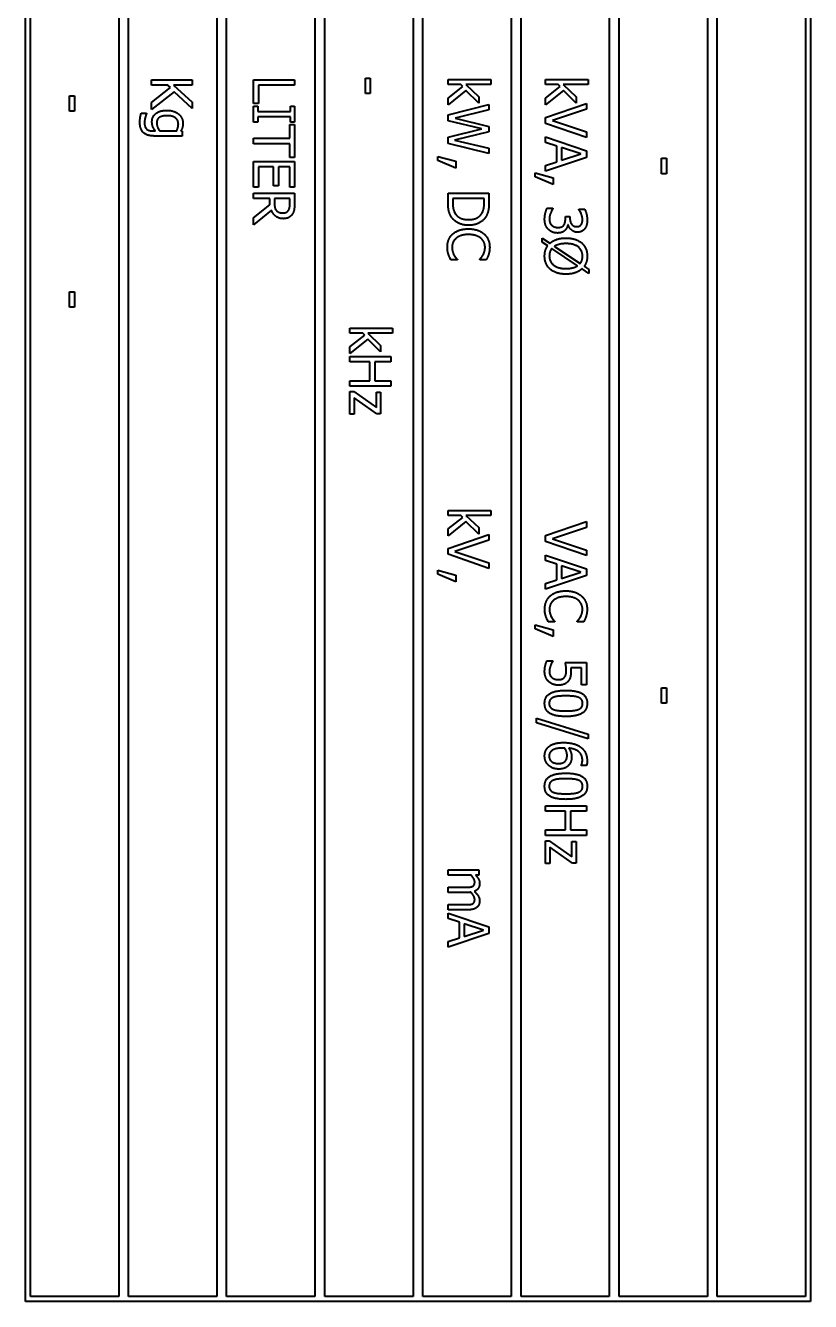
# Model space of a CAD drawing. Header units: millimetres. Extents: x 0 to 1682, y 0 to 1188.
# Drawn here: x 624.8 to 672.8, y 695.6 to 773.7 of the extents above; entities that cross this region are included whole.
import ezdxf

# ---------------------------------------------------------------- set-up
doc = ezdxf.new("R2010")
doc.units = ezdxf.units.MM
doc.header["$LTSCALE"] = 2
doc.layers.add('가시적인 것(ISO)', color=3, linetype='Continuous', lineweight=40)

msp = doc.modelspace()

# ---------------------------------------------------------------- linework, layer by layer
at = {"layer": '가시적인 것(ISO)'}
for p, q in [((624.821, 695.617), (624.821, 787.617)), ((672.821, 787.617), (672.821, 695.617)), ((625.121, 695.917), (625.121, 787.317)), ((630.521, 787.317), (630.521, 695.917)), ((631.121, 695.917), (631.121, 787.317)), ((636.521, 787.317), (636.521, 695.917)), ((637.121, 695.917), (637.121, 787.317)), ((642.521, 787.317), (642.521, 695.917)), ((643.121, 695.917), (643.121, 787.317)), ((648.521, 787.317), (648.521, 695.917)), ((649.121, 695.917), (649.121, 787.317)), ((654.521, 787.317), (654.521, 695.917)), ((655.121, 695.917), (655.121, 787.317)), ((660.521, 787.317), (660.521, 695.917)), ((661.121, 695.917), (661.121, 787.317)), ((666.521, 787.317), (666.521, 695.917)), ((667.121, 695.917), (667.121, 787.317)), ((672.521, 787.317), (672.521, 695.917)), ((632.521, 770), (632.521, 770.332)), ((632.521, 770.332), (635.021, 770.332)), ((635.021, 770.332), (635.021, 770)), ((638.771, 768.883), (638.771, 770.332)), ((638.771, 770.332), (641.271, 770.332)), ((641.271, 770.332), (641.271, 770)), ((645.602, 769.487), (645.602, 770.433)), ((645.602, 770.433), (645.906, 770.433)), ((645.906, 770.433), (645.906, 769.487)), ((650.66, 770.04), (650.66, 770.356)), ((650.66, 770.356), (653.271, 770.356)), ((653.271, 770.356), (653.271, 770.04)), ((656.617, 770.04), (656.617, 770.356)), ((656.617, 770.356), (659.229, 770.356)), ((659.229, 770.356), (659.229, 770.04)), ((633.52, 770), (632.521, 770)), ((632.521, 768.94), (633.684, 769.854)), ((633.905, 769.605), (632.521, 768.508)), ((633.684, 769.854), (633.52, 770)), ((633.873, 770), (635.021, 768.974)), ((635.021, 770), (633.873, 770)), ((635.021, 768.569), (633.905, 769.605)), ((639.067, 770), (639.067, 768.883)), ((641.271, 770), (639.067, 770)), ((645.906, 769.487), (645.602, 769.487)), ((651.444, 770.04), (650.66, 770.04)), ((650.66, 769.218), (651.565, 769.914)), ((651.752, 769.675), (650.66, 768.802)), ((651.565, 769.914), (651.444, 770.04)), ((653.271, 770.04), (651.744, 770.04)), ((651.744, 770.04), (652.536, 769.299)), ((652.536, 768.906), (651.752, 769.675)), ((657.401, 770.04), (656.617, 770.04)), ((656.617, 769.218), (657.523, 769.914)), ((657.709, 769.675), (656.617, 768.802)), ((657.523, 769.914), (657.401, 770.04)), ((659.229, 770.04), (657.701, 770.04)), ((657.701, 770.04), (658.493, 769.299)), ((658.493, 768.906), (657.709, 769.675)), ((627.517, 768.413), (627.517, 769.359)), ((627.517, 769.359), (627.821, 769.359)), ((627.821, 769.359), (627.821, 768.413)), ((632.521, 768.508), (632.521, 768.94)), ((635.021, 768.974), (635.021, 768.569)), ((639.067, 768.883), (638.771, 768.883)), ((638.771, 767.751), (638.771, 768.719)), ((638.771, 768.719), (639.026, 768.719)), ((639.026, 768.719), (639.026, 768.401)), ((641.016, 768.401), (641.016, 768.719)), ((641.016, 768.719), (641.271, 768.719)), ((641.271, 768.719), (641.271, 767.751)), ((650.66, 768.802), (650.66, 769.218)), ((650.66, 768.19), (653.16, 768.829)), ((652.536, 769.299), (652.536, 768.906)), ((653.16, 768.829), (653.16, 768.486)), ((656.617, 768.802), (656.617, 769.218)), ((656.617, 768.026), (659.117, 768.887)), ((658.493, 769.299), (658.493, 768.906)), ((659.117, 768.887), (659.117, 768.531)), ((627.821, 768.413), (627.517, 768.413)), ((631.893, 768.284), (632.221, 768.284)), ((632.221, 768.284), (632.221, 768.267)), ((639.026, 768.401), (641.016, 768.401)), ((641.016, 768.069), (639.026, 768.069)), ((639.026, 768.069), (639.026, 767.751)), ((641.016, 767.751), (641.016, 768.069)), ((650.66, 767.822), (650.66, 768.19)), ((653.16, 768.486), (651.087, 767.984)), ((651.087, 767.984), (653.16, 767.485)), ((656.617, 767.668), (656.617, 768.026)), ((659.117, 768.531), (657.041, 767.838)), ((632.606, 767.208), (632.77, 767.208)), ((633.03, 767.208), (634.061, 767.208)), ((634.318, 767.208), (634.397, 767.19)), ((634.397, 767.19), (634.397, 766.892)), ((639.026, 767.751), (638.771, 767.751)), ((640.975, 766.756), (640.975, 767.595)), ((640.975, 767.595), (641.271, 767.595)), ((641.271, 767.751), (641.016, 767.751)), ((641.271, 767.595), (641.271, 765.585)), ((652.734, 767.327), (650.66, 767.822)), ((650.66, 766.819), (652.734, 767.327)), ((653.16, 767.147), (651.063, 766.645)), ((653.16, 767.485), (653.16, 767.147)), ((659.117, 766.807), (656.617, 767.668)), ((657.041, 767.838), (659.117, 767.145)), ((659.117, 767.145), (659.117, 766.807)), ((634.397, 766.892), (632.736, 766.892)), ((638.771, 766.424), (638.771, 766.756)), ((638.771, 766.756), (640.975, 766.756)), ((640.975, 766.424), (638.771, 766.424)), ((640.975, 765.585), (640.975, 766.424)), ((650.66, 766.446), (650.66, 766.819)), ((653.16, 765.818), (650.66, 766.446)), ((651.063, 766.645), (653.16, 766.144)), ((656.617, 766.501), (656.617, 766.837)), ((656.617, 766.837), (659.117, 765.994)), ((657.316, 766.274), (656.617, 766.501)), ((641.271, 765.585), (640.975, 765.585)), ((650.038, 765.405), (650.038, 765.65)), ((650.038, 765.65), (651.138, 765.354)), ((653.16, 766.144), (653.16, 765.818)), ((659.117, 765.585), (656.617, 764.742)), ((657.316, 765.32), (657.316, 766.274)), ((657.6, 766.183), (657.6, 765.411)), ((658.777, 765.798), (657.6, 766.183)), ((657.6, 765.411), (658.777, 765.798)), ((659.117, 765.994), (659.117, 765.585)), ((663.713, 764.588), (663.713, 765.534)), ((663.713, 765.534), (664.017, 765.534)), ((664.017, 765.534), (664.017, 764.588)), ((638.771, 763.768), (638.771, 765.332)), ((638.771, 765.332), (641.271, 765.332)), ((639.995, 765), (639.067, 765)), ((639.067, 765), (639.067, 763.768)), ((639.995, 763.851), (639.995, 765)), ((640.975, 765), (640.291, 765)), ((640.291, 765), (640.291, 763.851)), ((640.975, 763.768), (640.975, 765)), ((641.271, 765.332), (641.271, 763.768)), ((651.138, 764.935), (650.038, 765.405)), ((651.138, 765.354), (651.138, 764.935)), ((656.617, 765.093), (657.316, 765.32)), ((656.617, 764.742), (656.617, 765.093)), ((655.995, 764.39), (655.995, 764.635)), ((655.995, 764.635), (657.095, 764.339)), ((657.095, 763.92), (655.995, 764.39)), ((657.095, 764.339), (657.095, 763.92)), ((664.017, 764.588), (663.713, 764.588)), ((639.067, 763.768), (638.771, 763.768)), ((638.771, 763.071), (638.771, 763.403)), ((638.771, 763.403), (641.271, 763.403)), ((640.291, 763.851), (639.995, 763.851)), ((641.271, 763.768), (640.975, 763.768)), ((641.271, 763.403), (641.271, 762.759)), ((650.66, 762.83), (650.66, 763.405)), ((650.66, 763.405), (653.16, 763.405)), ((653.16, 763.405), (653.16, 762.836)), ((639.766, 763.071), (638.771, 763.071)), ((638.771, 761.9), (639.766, 762.69)), ((639.766, 762.69), (639.766, 763.071)), ((640.044, 763.071), (640.044, 762.779)), ((640.984, 763.071), (640.044, 763.071)), ((640.984, 762.741), (640.984, 763.071)), ((652.872, 763.073), (650.947, 763.073)), ((650.947, 763.073), (650.947, 762.82)), ((652.872, 762.82), (652.872, 763.073)), ((656.719, 762.481), (657.073, 762.481)), ((657.073, 762.481), (657.073, 762.457)), ((658.661, 762.392), (658.661, 762.412)), ((658.661, 762.412), (659.016, 762.412)), ((639.859, 762.358), (638.771, 761.468)), ((638.771, 761.468), (638.771, 761.9)), ((657.835, 761.829), (657.835, 761.971)), ((657.835, 761.971), (658.112, 761.971)), ((658.112, 761.971), (658.112, 761.859)), ((658.007, 761.472), (657.983, 761.472)), ((656.423, 760.405), (656.423, 760.652)), ((656.423, 760.652), (656.889, 760.336)), ((656.751, 760.182), (656.423, 760.405)), ((657.162, 760.147), (658.732, 759.096)), ((651.227, 759.319), (650.83, 759.319)), ((651.227, 759.343), (651.227, 759.319)), ((652.593, 759.319), (652.593, 759.345)), ((652.994, 759.319), (652.593, 759.319)), ((658.58, 758.958), (657.006, 760.012)), ((659.271, 758.484), (658.85, 758.772)), ((658.986, 758.926), (659.271, 758.733)), ((659.271, 758.733), (659.271, 758.484)), ((627.517, 756.428), (627.517, 757.374)), ((627.517, 757.374), (627.821, 757.374)), ((627.821, 757.374), (627.821, 756.428)), ((627.821, 756.428), (627.517, 756.428)), ((644.66, 754.833), (644.66, 755.149)), ((644.66, 755.149), (647.271, 755.149)), ((645.444, 754.833), (644.66, 754.833)), ((644.66, 754.011), (645.565, 754.708)), ((645.565, 754.708), (645.444, 754.833)), ((645.744, 754.833), (646.536, 754.092)), ((647.271, 754.833), (645.744, 754.833)), ((647.271, 755.149), (647.271, 754.833)), ((645.752, 754.469), (644.66, 753.596)), ((644.66, 753.596), (644.66, 754.011)), ((646.536, 753.699), (645.752, 754.469)), ((646.536, 754.092), (646.536, 753.699)), ((644.66, 753.081), (644.66, 753.413)), ((644.66, 753.413), (647.16, 753.413)), ((645.883, 753.081), (644.66, 753.081)), ((645.883, 751.93), (645.883, 753.081)), ((647.16, 753.081), (646.179, 753.081)), ((646.179, 753.081), (646.179, 751.93)), ((647.16, 753.413), (647.16, 753.081)), ((644.66, 751.598), (644.66, 751.93)), ((644.66, 751.93), (645.883, 751.93)), ((647.16, 751.598), (644.66, 751.598)), ((646.179, 751.93), (647.16, 751.93)), ((647.16, 751.93), (647.16, 751.598)), ((644.66, 749.884), (644.66, 751.262)), ((644.66, 751.262), (644.895, 751.262)), ((644.895, 751.262), (646.276, 750.281)), ((646.311, 749.902), (644.925, 750.887)), ((644.925, 750.887), (644.925, 749.884)), ((646.276, 750.281), (646.276, 751.221)), ((646.276, 751.221), (646.536, 751.221)), ((646.536, 751.221), (646.536, 749.902)), ((644.925, 749.884), (644.66, 749.884)), ((646.536, 749.902), (646.311, 749.902)), ((650.66, 743.685), (650.66, 744.001)), ((650.66, 744.001), (653.271, 744.001)), ((651.444, 743.685), (650.66, 743.685)), ((651.565, 743.559), (651.444, 743.685)), ((653.271, 743.685), (651.744, 743.685)), ((651.744, 743.685), (652.536, 742.943)), ((653.271, 744.001), (653.271, 743.685)), ((650.66, 742.862), (651.565, 743.559)), ((651.752, 743.32), (650.66, 742.447)), ((652.536, 742.55), (651.752, 743.32)), ((652.536, 742.943), (652.536, 742.55)), ((656.617, 742.455), (659.117, 743.316)), ((659.117, 742.959), (657.041, 742.267)), ((659.117, 743.316), (659.117, 742.959)), ((650.66, 742.447), (650.66, 742.862)), ((650.66, 741.671), (653.16, 742.532)), ((653.16, 742.175), (651.083, 741.483)), ((653.16, 742.532), (653.16, 742.175)), ((656.617, 742.096), (656.617, 742.455)), ((657.041, 742.267), (659.117, 741.574)), ((650.66, 741.312), (650.66, 741.671)), ((651.083, 741.483), (653.16, 740.79)), ((659.117, 741.235), (656.617, 742.096)), ((659.117, 741.574), (659.117, 741.235)), ((653.16, 740.451), (650.66, 741.312)), ((653.16, 740.79), (653.16, 740.451)), ((656.617, 740.929), (656.617, 741.266)), ((656.617, 741.266), (659.117, 740.423)), ((657.316, 740.703), (656.617, 740.929)), ((657.316, 739.748), (657.316, 740.703)), ((657.6, 740.611), (657.6, 739.84)), ((658.777, 740.226), (657.6, 740.611)), ((650.038, 740.097), (650.038, 740.342)), ((650.038, 740.342), (651.138, 740.046)), ((651.138, 739.627), (650.038, 740.097)), ((651.138, 740.046), (651.138, 739.627)), ((659.117, 740.014), (656.617, 739.171)), ((657.6, 739.84), (658.777, 740.226)), ((659.117, 740.423), (659.117, 740.014)), ((656.617, 739.521), (657.316, 739.748)), ((656.617, 739.171), (656.617, 739.521)), ((655.995, 736.754), (655.995, 736.999)), ((655.995, 736.999), (657.095, 736.703)), ((657.095, 736.284), (655.995, 736.754)), ((657.185, 737.179), (656.787, 737.179)), ((657.095, 736.703), (657.095, 736.284)), ((657.185, 737.204), (657.185, 737.179)), ((658.55, 737.179), (658.55, 737.206)), ((658.951, 737.179), (658.55, 737.179)), ((656.706, 734.799), (657.061, 734.799)), ((657.061, 734.799), (657.061, 734.775)), ((657.829, 734.696), (659.117, 734.696)), ((658.823, 734.374), (658.157, 734.374)), ((658.823, 733.324), (658.823, 734.374)), ((659.117, 734.696), (659.117, 733.324)), ((659.117, 733.324), (658.823, 733.324)), ((663.713, 732.202), (663.713, 733.148)), ((663.713, 733.148), (664.017, 733.148)), ((664.017, 733.148), (664.017, 732.202)), ((664.017, 732.202), (663.713, 732.202)), ((656.074, 731.013), (656.074, 731.296)), ((656.074, 731.296), (659.229, 730.322)), ((659.229, 730.034), (656.074, 731.013)), ((659.229, 730.322), (659.229, 730.034)), ((658.807, 728.395), (658.807, 728.409)), ((659.129, 728.395), (658.807, 728.395)), ((656.617, 725.603), (656.617, 725.936)), ((656.617, 725.936), (659.117, 725.936)), ((659.117, 725.936), (659.117, 725.603)), ((657.841, 725.603), (656.617, 725.603)), ((657.841, 724.453), (657.841, 725.603)), ((659.117, 725.603), (658.137, 725.603)), ((658.137, 725.603), (658.137, 724.453)), ((656.617, 724.12), (656.617, 724.453)), ((656.617, 724.453), (657.841, 724.453)), ((658.137, 724.453), (659.117, 724.453)), ((659.117, 724.453), (659.117, 724.12)), ((659.117, 724.12), (656.617, 724.12)), ((656.617, 722.406), (656.617, 723.784)), ((656.617, 723.784), (656.852, 723.784)), ((656.852, 723.784), (658.234, 722.803)), ((658.268, 722.425), (656.883, 723.409)), ((656.883, 723.409), (656.883, 722.406)), ((658.234, 722.803), (658.234, 723.744)), ((658.234, 723.744), (658.493, 723.744)), ((658.493, 723.744), (658.493, 722.425)), ((650.66, 722.015), (652.536, 722.015)), ((650.66, 721.699), (650.66, 722.015)), ((652.536, 722.015), (652.536, 721.699)), ((656.883, 722.406), (656.617, 722.406)), ((658.493, 722.425), (658.268, 722.425)), ((652.062, 721.699), (650.66, 721.699)), ((652.536, 721.699), (652.329, 721.699)), ((650.66, 720.636), (650.66, 720.952)), ((650.66, 720.952), (651.746, 720.952)), ((651.896, 720.636), (650.66, 720.636)), ((650.66, 719.572), (650.66, 719.888)), ((650.66, 719.888), (651.746, 719.888)), ((651.896, 719.572), (650.66, 719.572)), ((650.66, 719.037), (650.66, 719.374)), ((650.66, 719.374), (653.16, 718.531)), ((651.359, 718.81), (650.66, 719.037)), ((651.359, 717.856), (651.359, 718.81)), ((651.642, 718.719), (651.642, 717.947)), ((652.819, 718.334), (651.642, 718.719)), ((653.16, 718.122), (650.66, 717.279)), ((651.642, 717.947), (652.819, 718.334)), ((653.16, 718.531), (653.16, 718.122)), ((650.66, 717.629), (651.359, 717.856)), ((650.66, 717.279), (650.66, 717.629)), ((672.821, 695.617), (624.821, 695.617)), ((630.521, 695.917), (625.121, 695.917)), ((636.521, 695.917), (631.121, 695.917)), ((642.521, 695.917), (637.121, 695.917)), ((648.521, 695.917), (643.121, 695.917)), ((654.521, 695.917), (649.121, 695.917)), ((660.521, 695.917), (655.121, 695.917)), ((666.521, 695.917), (661.121, 695.917)), ((672.521, 695.917), (667.121, 695.917))]:
    msp.add_line(p, q, dxfattribs=at)
for points in [[(631.812, 767.735), (631.812, 767.872), (631.857, 768.16), (631.893, 768.284)], [(632.144, 768.032), (632.122, 767.945), (632.096, 767.797), (632.096, 767.71)], [(632.221, 768.267), (632.207, 768.235), (632.163, 768.111), (632.144, 768.032)], [(632.554, 767.765), (632.554, 768.085), (633.03, 768.464), (633.477, 768.464)], [(633.484, 768.138), (633.172, 768.138), (632.845, 767.929), (632.845, 767.694)], [(633.477, 768.464), (633.71, 768.464), (634.071, 768.332), (634.199, 768.223)], [(634.166, 767.623), (634.166, 767.862), (633.814, 768.138), (633.484, 768.138)], [(634.199, 768.223), (634.318, 768.117), (634.45, 767.828), (634.45, 767.674)], [(632.736, 766.892), (632.258, 766.892), (631.812, 767.307), (631.812, 767.735)], [(632.096, 767.71), (632.096, 767.564), (632.173, 767.362), (632.242, 767.305)], [(632.242, 767.305), (632.311, 767.25), (632.491, 767.208), (632.606, 767.208)], [(632.77, 767.208), (632.659, 767.335), (632.554, 767.581), (632.554, 767.765)], [(632.845, 767.694), (632.845, 767.57), (632.943, 767.311), (633.03, 767.208)], [(634.061, 767.208), (634.118, 767.325), (634.166, 767.524), (634.166, 767.623)], [(634.45, 767.674), (634.45, 767.528), (634.381, 767.315), (634.318, 767.208)], [(640.044, 762.779), (640.044, 762.635), (640.094, 762.406), (640.173, 762.327)], [(640.898, 762.344), (640.945, 762.414), (640.984, 762.603), (640.984, 762.741)], [(641.271, 762.759), (641.271, 762.544), (641.225, 762.254), (641.14, 762.123)], [(650.86, 761.944), (650.741, 762.135), (650.66, 762.526), (650.66, 762.83)], [(650.947, 762.82), (650.947, 762.599), (651.018, 762.265), (651.114, 762.129)], [(652.722, 762.159), (652.801, 762.293), (652.872, 762.595), (652.872, 762.82)], [(653.16, 762.836), (653.16, 762.483), (653.054, 762.082), (652.961, 761.94)], [(656.565, 761.799), (656.565, 761.987), (656.656, 762.356), (656.719, 762.481)], [(657.073, 762.457), (656.996, 762.352), (656.854, 761.995), (656.854, 761.819)], [(659.016, 762.412), (659.075, 762.303), (659.17, 761.928), (659.17, 761.76)], [(640.593, 761.839), (640.319, 761.839), (639.948, 762.119), (639.859, 762.358)], [(640.173, 762.327), (640.242, 762.254), (640.437, 762.186), (640.566, 762.186)], [(640.566, 762.186), (640.676, 762.186), (640.844, 762.263), (640.898, 762.344)], [(641.14, 762.123), (641.054, 761.991), (640.789, 761.839), (640.593, 761.839)], [(651.908, 761.434), (651.565, 761.434), (651.014, 761.711), (650.86, 761.944)], [(651.114, 762.129), (651.231, 761.955), (651.62, 761.78), (651.912, 761.78)], [(652.961, 761.94), (652.801, 761.699), (652.272, 761.434), (651.908, 761.434)], [(651.912, 761.78), (652.2, 761.78), (652.607, 761.971), (652.722, 762.159)], [(656.796, 761.183), (656.682, 761.292), (656.565, 761.602), (656.565, 761.799)], [(656.854, 761.819), (656.854, 761.716), (656.919, 761.509), (656.994, 761.44)], [(657.746, 761.452), (657.796, 761.523), (657.835, 761.716), (657.835, 761.829)], [(658.112, 761.859), (658.112, 761.635), (658.327, 761.351), (658.532, 761.351)], [(658.801, 762.145), (658.767, 762.226), (658.694, 762.346), (658.661, 762.392)], [(658.88, 761.786), (658.88, 761.878), (658.836, 762.058), (658.801, 762.145)], [(658.803, 761.483), (658.846, 761.545), (658.88, 761.699), (658.88, 761.786)], [(659.17, 761.76), (659.17, 761.59), (659.101, 761.337), (659.028, 761.233)], [(650.615, 760.097), (650.615, 760.34), (650.779, 760.751), (650.943, 760.901)], [(650.943, 760.901), (651.106, 761.051), (651.592, 761.215), (651.908, 761.215)], [(651.908, 760.869), (651.65, 760.869), (651.28, 760.745), (651.152, 760.638)], [(651.908, 761.215), (652.222, 761.215), (652.688, 761.055), (652.86, 760.903)], [(652.663, 760.646), (652.536, 760.751), (652.149, 760.869), (651.908, 760.869)], [(652.86, 760.903), (653.028, 760.753), (653.204, 760.344), (653.204, 760.091)], [(657.359, 760.962), (657.191, 760.962), (656.905, 761.077), (656.796, 761.183)], [(656.994, 761.44), (657.069, 761.373), (657.247, 761.302), (657.383, 761.302)], [(657.821, 761.136), (657.75, 761.059), (657.523, 760.962), (657.359, 760.962)], [(657.383, 761.302), (657.519, 761.302), (657.695, 761.381), (657.746, 761.452)], [(657.983, 761.472), (657.967, 761.393), (657.894, 761.213), (657.821, 761.136)], [(658.566, 761.011), (658.36, 761.011), (658.048, 761.282), (658.007, 761.472)], [(658.532, 761.351), (658.627, 761.351), (658.763, 761.424), (658.803, 761.483)], [(659.028, 761.233), (658.949, 761.124), (658.72, 761.011), (658.566, 761.011)], [(650.688, 759.651), (650.652, 759.761), (650.615, 759.947), (650.615, 760.097)], [(651.152, 760.638), (651.029, 760.532), (650.903, 760.251), (650.903, 760.093)], [(650.903, 760.093), (650.903, 759.949), (650.974, 759.704), (651.026, 759.609)], [(652.921, 760.093), (652.921, 760.253), (652.789, 760.538), (652.663, 760.646)], [(652.801, 759.627), (652.854, 759.722), (652.921, 759.947), (652.921, 760.093)], [(653.204, 760.091), (653.204, 759.965), (653.168, 759.744), (653.14, 759.651)], [(656.565, 759.552), (656.565, 759.736), (656.662, 760.054), (656.751, 760.182)], [(656.889, 760.336), (657.055, 760.486), (657.545, 760.656), (657.867, 760.656)], [(657.867, 760.314), (657.64, 760.314), (657.288, 760.226), (657.162, 760.147)], [(657.867, 760.656), (658.485, 760.656), (659.17, 760.05), (659.17, 759.552)], [(658.882, 759.55), (658.882, 759.898), (658.366, 760.314), (657.867, 760.314)], [(650.83, 759.319), (650.791, 759.402), (650.721, 759.548), (650.688, 759.651)], [(651.026, 759.609), (651.079, 759.517), (651.189, 759.382), (651.227, 759.343)], [(652.593, 759.345), (652.633, 759.39), (652.747, 759.528), (652.801, 759.627)], [(653.14, 759.651), (653.113, 759.57), (653.038, 759.402), (652.994, 759.319)], [(657.867, 758.446), (657.247, 758.446), (656.565, 759.049), (656.565, 759.552)], [(657.006, 760.012), (656.929, 759.917), (656.852, 759.702), (656.852, 759.55)], [(656.852, 759.55), (656.852, 759.203), (657.375, 758.788), (657.867, 758.788)], [(658.732, 759.096), (658.807, 759.183), (658.882, 759.412), (658.882, 759.55)], [(659.17, 759.552), (659.17, 759.359), (659.077, 759.06), (658.986, 758.926)], [(657.867, 758.788), (658.098, 758.788), (658.461, 758.881), (658.58, 758.958)], [(658.85, 758.772), (658.684, 758.618), (658.202, 758.446), (657.867, 758.446)], [(656.901, 738.762), (657.063, 738.912), (657.549, 739.076), (657.865, 739.076)], [(657.865, 739.076), (658.179, 739.076), (658.645, 738.916), (658.817, 738.764)], [(656.573, 737.957), (656.573, 738.201), (656.737, 738.612), (656.901, 738.762)], [(657.11, 738.498), (656.986, 738.393), (656.86, 738.111), (656.86, 737.953)], [(657.865, 738.729), (657.608, 738.729), (657.237, 738.606), (657.11, 738.498)], [(658.621, 738.506), (658.493, 738.612), (658.106, 738.729), (657.865, 738.729)], [(658.878, 737.953), (658.878, 738.113), (658.747, 738.399), (658.621, 738.506)], [(658.817, 738.764), (658.986, 738.614), (659.162, 738.205), (659.162, 737.951)], [(656.646, 737.512), (656.609, 737.621), (656.573, 737.808), (656.573, 737.957)], [(656.787, 737.179), (656.749, 737.263), (656.678, 737.408), (656.646, 737.512)], [(656.86, 737.953), (656.86, 737.81), (656.931, 737.564), (656.984, 737.469)], [(656.984, 737.469), (657.037, 737.378), (657.146, 737.242), (657.185, 737.204)], [(658.55, 737.206), (658.591, 737.25), (658.704, 737.388), (658.759, 737.487)], [(658.759, 737.487), (658.811, 737.583), (658.878, 737.808), (658.878, 737.953)], [(659.097, 737.512), (659.071, 737.431), (658.996, 737.263), (658.951, 737.179)], [(659.162, 737.951), (659.162, 737.826), (659.125, 737.605), (659.097, 737.512)], [(656.565, 734.145), (656.565, 734.323), (656.644, 734.671), (656.706, 734.799)], [(656.927, 734.505), (656.893, 734.406), (656.854, 734.242), (656.854, 734.139)], [(657.061, 734.775), (657.033, 734.736), (656.96, 734.592), (656.927, 734.505)], [(657.89, 734.201), (657.89, 734.339), (657.847, 734.613), (657.829, 734.696)], [(658.157, 734.374), (658.165, 734.313), (658.171, 734.195), (658.171, 734.147)], [(656.81, 733.531), (656.696, 733.636), (656.565, 733.95), (656.565, 734.145)], [(657.411, 733.31), (657.231, 733.31), (656.923, 733.425), (656.81, 733.531)], [(656.854, 734.139), (656.854, 734.037), (656.927, 733.847), (657.006, 733.778)], [(657.006, 733.778), (657.081, 733.715), (657.28, 733.65), (657.413, 733.65)], [(658.015, 733.567), (657.922, 733.444), (657.638, 733.31), (657.411, 733.31)], [(657.413, 733.65), (657.547, 733.65), (657.717, 733.723), (657.774, 733.792)], [(657.774, 733.792), (657.837, 733.863), (657.89, 734.074), (657.89, 734.201)], [(658.171, 734.147), (658.171, 733.954), (658.108, 733.689), (658.015, 733.567)], [(656.565, 732.192), (656.565, 732.605), (657.207, 732.992), (657.865, 732.992)], [(657.865, 732.992), (658.542, 732.992), (659.168, 732.601), (659.168, 732.192)], [(657.867, 731.393), (657.195, 731.393), (656.565, 731.784), (656.565, 732.192)], [(657.112, 732.566), (656.982, 732.518), (656.842, 732.338), (656.842, 732.192)], [(656.842, 732.192), (656.842, 732.054), (656.974, 731.874), (657.106, 731.823)], [(657.865, 732.652), (657.602, 732.652), (657.249, 732.619), (657.112, 732.566)], [(658.627, 732.564), (658.499, 732.615), (658.11, 732.652), (657.865, 732.652)], [(659.168, 732.192), (659.168, 731.78), (658.52, 731.393), (657.867, 731.393)], [(658.89, 732.192), (658.89, 732.331), (658.759, 732.512), (658.627, 732.564)], [(658.631, 731.825), (658.759, 731.876), (658.89, 732.052), (658.89, 732.192)], [(657.106, 731.823), (657.229, 731.774), (657.61, 731.734), (657.867, 731.734)], [(657.867, 731.734), (658.125, 731.734), (658.503, 731.774), (658.631, 731.825)], [(656.791, 729.523), (656.927, 729.653), (657.383, 729.799), (657.715, 729.799)], [(657.715, 729.799), (658.041, 729.799), (658.566, 729.665), (658.761, 729.526)], [(656.565, 728.972), (656.565, 729.141), (656.678, 729.418), (656.791, 729.523)], [(656.8, 728.413), (656.684, 728.525), (656.565, 728.804), (656.565, 728.972)], [(656.98, 729.282), (656.901, 729.211), (656.838, 729.058), (656.838, 728.97)], [(656.838, 728.97), (656.838, 728.768), (657.126, 728.519), (657.413, 728.519)], [(657.64, 729.461), (657.381, 729.461), (657.063, 729.359), (656.98, 729.282)], [(657.798, 729.455), (657.762, 729.457), (657.693, 729.461), (657.64, 729.461)], [(657.936, 729.009), (657.936, 729.126), (657.865, 729.347), (657.798, 729.455)], [(657.849, 728.689), (657.902, 728.756), (657.936, 728.922), (657.936, 729.009)], [(658.874, 728.723), (658.874, 729.035), (658.453, 729.418), (658.039, 729.455)], [(658.039, 729.455), (658.123, 729.335), (658.214, 729.084), (658.214, 728.934)], [(658.214, 728.934), (658.214, 728.788), (658.155, 728.569), (658.066, 728.45)], [(658.761, 729.526), (658.951, 729.39), (659.164, 728.96), (659.164, 728.679)], [(657.428, 728.178), (657.235, 728.178), (656.909, 728.306), (656.8, 728.413)], [(657.413, 728.519), (657.567, 728.519), (657.776, 728.6), (657.849, 728.689)], [(658.066, 728.45), (657.962, 728.312), (657.642, 728.178), (657.428, 728.178)], [(658.807, 728.409), (658.832, 728.456), (658.874, 728.626), (658.874, 728.723)], [(659.164, 728.679), (659.164, 728.596), (659.148, 728.45), (659.129, 728.395)], [(656.565, 727.125), (656.565, 727.538), (657.207, 727.925), (657.865, 727.925)], [(657.112, 727.5), (656.982, 727.451), (656.842, 727.271), (656.842, 727.125)], [(657.865, 727.585), (657.602, 727.585), (657.249, 727.552), (657.112, 727.5)], [(657.865, 727.925), (658.542, 727.925), (659.168, 727.534), (659.168, 727.125)], [(658.627, 727.498), (658.499, 727.548), (658.11, 727.585), (657.865, 727.585)], [(658.89, 727.125), (658.89, 727.265), (658.759, 727.445), (658.627, 727.498)], [(657.867, 726.327), (657.195, 726.327), (656.565, 726.718), (656.565, 727.125)], [(656.842, 727.125), (656.842, 726.987), (656.974, 726.807), (657.106, 726.756)], [(657.106, 726.756), (657.229, 726.707), (657.61, 726.667), (657.867, 726.667)], [(659.168, 727.125), (659.168, 726.714), (658.52, 726.327), (657.867, 726.327)], [(657.867, 726.667), (658.125, 726.667), (658.503, 726.707), (658.631, 726.758)], [(658.631, 726.758), (658.759, 726.809), (658.89, 726.985), (658.89, 727.125)], [(652.289, 721.268), (652.289, 721.369), (652.161, 721.594), (652.062, 721.699)], [(652.157, 721.004), (652.224, 721.037), (652.289, 721.16), (652.289, 721.268)], [(652.588, 721.187), (652.588, 721.021), (652.437, 720.763), (652.264, 720.696)], [(652.329, 721.699), (652.453, 721.576), (652.588, 721.333), (652.588, 721.187)], [(651.746, 720.952), (651.875, 720.952), (652.096, 720.972), (652.157, 721.004)], [(652.056, 720.642), (652.027, 720.64), (651.948, 720.636), (651.896, 720.636)], [(652.289, 720.204), (652.289, 720.301), (652.169, 720.524), (652.056, 720.642)], [(652.264, 720.696), (652.424, 720.553), (652.588, 720.281), (652.588, 720.123)], [(651.746, 719.888), (651.875, 719.888), (652.096, 719.908), (652.157, 719.941)], [(652.428, 719.73), (652.343, 719.655), (652.088, 719.572), (651.896, 719.572)], [(652.157, 719.941), (652.224, 719.973), (652.289, 720.097), (652.289, 720.204)], [(652.588, 720.123), (652.588, 720.002), (652.514, 719.803), (652.428, 719.73)]]:
    msp.add_open_spline(points, degree=2, dxfattribs=at)

doc.saveas('drawing.dxf')
